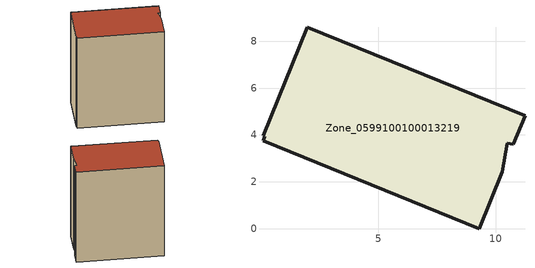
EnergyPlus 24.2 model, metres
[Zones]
Zone_0599100100013219
 floor ground (C_G): 0.08,3.97 1.95,8.59 11.25,4.82 10.76,3.6 10.49,3.65 10.28,2.43 9.3,0 0.07,3.74 0.15,3.94 z0
 wall outside (C_F): 10.76,3.6 11.25,4.82 1.95,8.59 0.08,3.97 0.15,3.94 0.07,3.74 9.3,0 10.28,2.43 10.49,3.65 10.76,3.6 z0:12.36
 roof outside (C_R): 10.28,2.43 10.49,3.65 10.76,3.6 11.25,4.82 1.95,8.59 0.08,3.97 0.15,3.94 0.07,3.74 9.3,0 z12.36
[BUILDING]
Pand.0599100100013219: North Axis=0; Terrain=City; Loads Convergence Tolerance Value=0.04; Temperature Convergence Tolerance Value=0.4; Solar Distribution=FullExterior; Maximum Number of Warmup Days=25; Minimum Number of Warmup Days=1
[Site:Location]
Rotterdam.The.Hague.AP_ZH_NLD Design_Conditions: Latitude=51.96; Longitude=4.45; Time Zone=1; Elevation=-4.5
[SITE:GROUNDTEMPERATURE:BUILDINGSURFACE]
18, 18, 18, 18, 18, 18, 18, 18, 18, 18, 18, 18
[MATERIAL] Thermal Absorptance=0.9; Solar Absorptance=0.7; Visible Absorptance=0.7
Name | Roughness | Thickness | Conductivity | Density | Specific Heat
G.TI.2015-2018 | MediumSmooth | 0.15 | 0.0428571 | 540 | 1210
F.TI.2015-2018 | Rough | 0.3 | 0.0666667 | 1920 | 840
R.TI.2015-2018 | MediumRough | 0.2 | 0.0333333 | 1500 | 1000
[CONSTRUCTION]
C_G: G.TI.2015-2018
C_F: F.TI.2015-2018
C_R: R.TI.2015-2018
[ZONE]
Zone_0599100100013219: Type=1; Multiplier=1; Ceiling Height=Autocalculate; Volume=Autocalculate; Floor Area=autocalculate; Part of Total Floor Area=Yes
[ZONEINFILTRATION:DESIGNFLOWRATE]
Infil_Zone_0599100100013219: Zone or ZoneList or Space or SpaceList=Zone_0599100100013219; Schedule=AlwaysOn; Design Flow Rate Calculation Method=Flow/Area; Flow Rate per Floor Area=0.0015; Constant Term Coefficient=1; Temperature Term Coefficient=0; Velocity Term Coefficient=0; Velocity Squared Term Coefficient=0
[HVACTEMPLATE:ZONE:IDEALLOADSAIRSYSTEM]
Zone_0599100100013219: Maximum Heating Supply Air Temperature=50; Minimum Cooling Supply Air Temperature=13; Maximum Heating Supply Air Humidity Ratio=0.0156; Minimum Cooling Supply Air Humidity Ratio=0.0077; Heating Limit=NoLimit; Cooling Limit=NoLimit; Dehumidification Control Type=ConstantSensibleHeatRatio; Cooling Sensible Heat Ratio=0.7; Dehumidification Setpoint=60; Humidification Control Type=None; Humidification Setpoint=30; Outdoor Air Method=None; Outdoor Air Flow Rate per Person=0.00944; Outdoor Air Flow Rate per Zone Floor Area=0; Outdoor Air Flow Rate per Zone=0; Demand Controlled Ventilation Type=None; Outdoor Air Economizer Type=NoEconomizer; Heat Recovery Type=None; Sensible Heat Recovery Effectiveness=0.7; Latent Heat Recovery Effectiveness=0.65
[ZONECONTROL:THERMOSTAT]
ThermostatControl_Zone_0599100100013219: Zone or ZoneList=Zone_0599100100013219; Control Type Schedule=DualSetpointControlType; Control 1=Thermostat_Zone_0599100100013219; Temperature Difference Between Cutout And Setpoint=0
[THERMOSTATSETPOINT:DUALSETPOINT]
Thermostat_Zone_0599100100013219: Heating Setpoint Temperature Schedule=HeatingSetpoint_Zone_0599100100013219; Cooling Setpoint Temperature Schedule=CoolingSetpoint_Zone_0599100100013219
[SCHEDULE:COMPACT]
HeatingSetpoint_Zone_0599100100013219: Through: 12/31, For: AllDays, Until: 24:00, 21
CoolingSetpoint_Zone_0599100100013219: Through: 12/31, For: AllDays, Until: 24:00, 24
DualSetpointControlType: Through: 12/31, For: AllDays, Until: 24:00, 4
AlwaysOn: Through: 12/31, For: AllDays, Until: 24:00, 1
